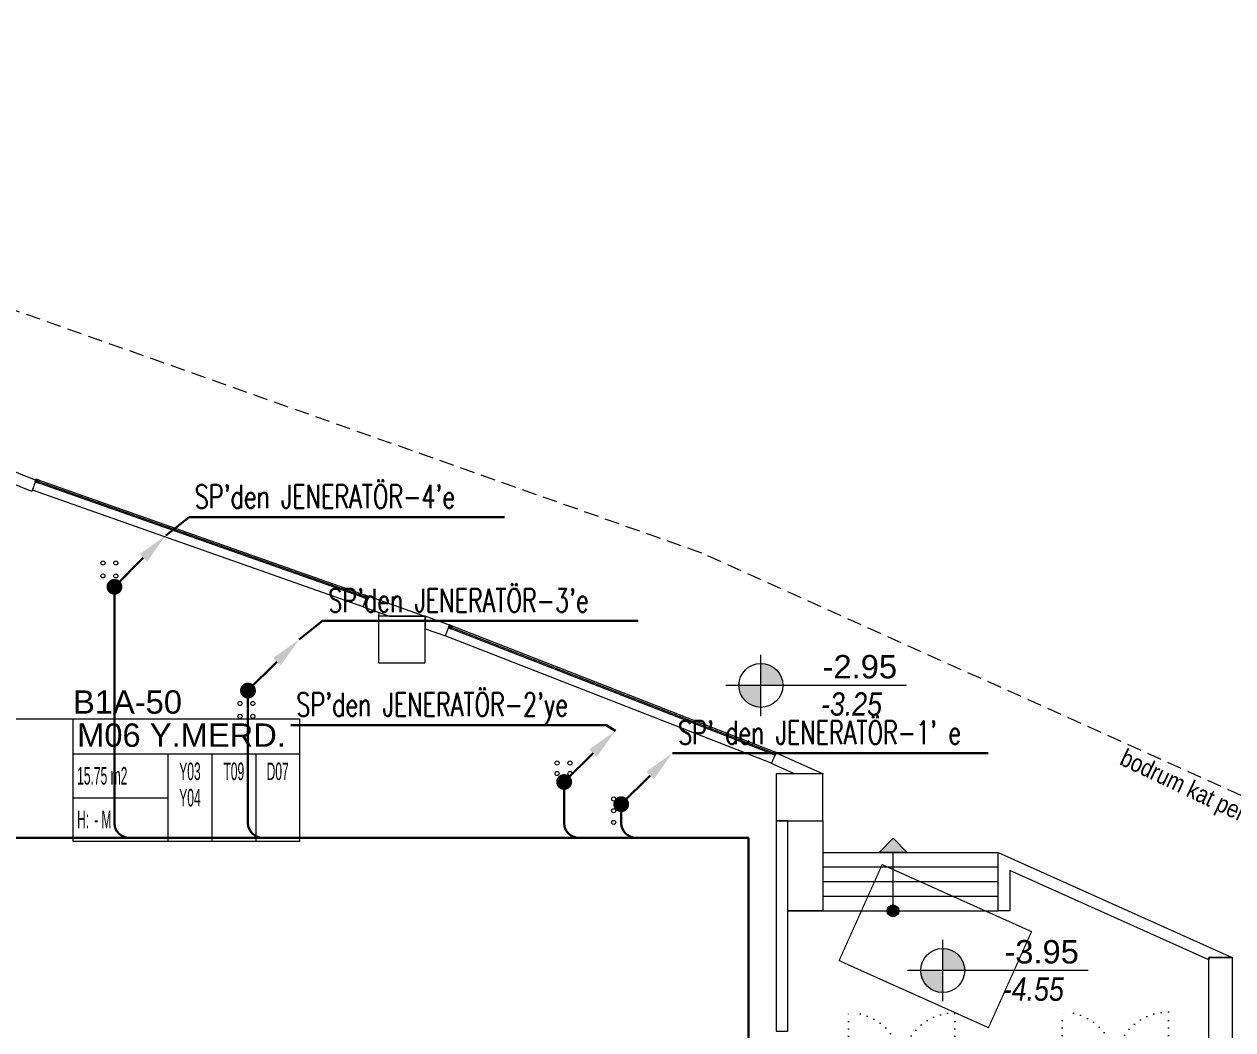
# Model space of a CAD drawing. Header units: metres. Extents: x -17822 to 152406, y -4219 to 19791.
# Drawn here: x 89454 to 91521, y 5682 to 7402 of the extents above; entities that cross this region are included whole.
import ezdxf
from ezdxf.enums import TextEntityAlignment as Align

# ---------------------------------------------------------------- set-up
doc = ezdxf.new("R2010")
doc.units = ezdxf.units.M
doc.header["$LTSCALE"] = 100
doc.header["$MEASUREMENT"] = 0
doc.linetypes.add('DOT2', pattern=[0.125, 0, -0.125])
doc.linetypes.add('HIDDEN', pattern=[0.375, 0.25, -0.125])
doc.layers.get('0').update_dxf_attribs({"color": 9, "lineweight": 9})
for name, color, linetype, lineweight in [('00', 9, 'Continuous', 9), ('01', 9, 'Continuous', 9), ('05S', 9, 'Continuous', 9), ('06B', 9, 'Continuous', 9), ('06C', 9, 'Continuous', 9), ('06D', 9, 'Continuous', 9), ('10', 9, 'Continuous', 9), ('11', 9, 'Continuous', 9), ('15', 9, 'Continuous', 9), ('19', 9, 'Continuous', 9), ('20', 9, 'DOT2', 9), ('21', 9, 'Continuous', 9), ('21_mahal200', 9, 'Continuous', 9), ('E-AŞAĞI İNEN HAT', 7, 'Continuous', 30), ('E-KABLO', 7, 'Continuous', 30), ('E-YAZI', 7, 'Continuous', 30), ('TEKSAN', 7, 'Continuous', 9)]:
    doc.layers.add(name, color=color, linetype=linetype, lineweight=lineweight)
doc.styles.add('Arial', font='arial.ttf', dxfattribs={"height": 2.5})
doc.styles.add('E-YAZI', font='txttw.shx')
doc.styles.add('MuuM_TEXT-ITALIC', font='ARIALNI.TTF')
doc.styles.add('MuuM_TEXT-STANDART', font='ARIALN.TTF')
doc.dimstyles.new('MuuM_DIM200', dxfattribs={"dimscale": 20, "dimtxt": 2, "dimasz": 1, "dimexe": 1, "dimexo": 1, "dimgap": 1, "dimtad": 1, "dimdec": 1, "dimrnd": 0.5, "dimdsep": 46, "dimtxsty": 'MuuM_TEXT-STANDART', "dimblk": 'ARCHTICK', "dimcen": 0, "dimdle": 0.15, "dimclrd": 256, "dimclre": 256, "dimclrt": 256, "dimadec": 0, "dimazin": 0, "dimtfac": 5, "dimtdec": 1, "dimtix": 1, "dimtmove": 2, "dimatfit": 3, "dimldrblk": 'DOT', "dimfxl": 3, "dimfxlon": 1, "dimtolj": 1, "dimlwd": -1, "dimlwe": -1, "dimarcsym": 0})

# ---------------------------------------------------------------- blocks, each defined once
blk = doc.blocks.new('p-kolon_80x80')
blk.add_lwpolyline([(-40, -40), (40, -40), (40, 40), (-40, 40)], close=True)
blk = doc.blocks.new('1.Bod.Ara.Sitatik Elk')
at = {"layer": '01'}
blk.add_lwpolyline([(7520, -3030), (7480, -3030), (7480, -2824), (7520, -2824)], close=True, dxfattribs=at)
for p in [(6100, -2280), (6780, -2550)]:
    blk.add_blockref('p-kolon_80x80', p, dxfattribs=at)
blk = doc.blocks.new('_ArchTick')
at = {"color": 0, "linetype": 'ByBlock', "const_width": 0.15}
blk.add_lwpolyline([(-0.5, -0.5), (0.5, 0.5)], dxfattribs=at)
blk = doc.blocks.new('_Dot')
at = {"color": 0, "linetype": 'ByBlock', "lineweight": -2}
blk.add_line((-0.5, 0), (-1, 0), dxfattribs=at)
at = {"color": 0, "linetype": 'ByBlock', "const_width": 0.5}
blk.add_lwpolyline([(-0.25, 0, 1), (0.25, 0, 1)], format="xyb", close=True, dxfattribs=at)
blk = doc.blocks.new('0_roomno2')
blk.add_lwpolyline([(19.38, -10.5), (0, -10.5), (0, 0), (19.38, 0)], close=True)
for points in [[(0, -3), (19.38, -3)], [(8.12, -3), (8.12, -10.5)], [(11.88, -3), (11.88, -10.5)], [(15.62, -3), (15.62, -10.5)], [(0, -6.75), (8.12, -6.75)]]:
    blk.add_lwpolyline(points)
at = {"style": 'MuuM_TEXT-STANDART', "width": 0.6}
blk.add_text('H:', height=1.5, dxfattribs=at).set_placement((0.35, -8.61), align=Align.MIDDLE_LEFT)
at = {"style": 'Arial'}
blk.add_attdef('ODANO', (0, 1.17), '', height=2, dxfattribs=at)
blk.add_attdef('MEKANADI', text='', height=2, dxfattribs=at).set_placement((0.35, -3), align=Align.BOTTOM_LEFT)
at = {"style": 'MuuM_TEXT-STANDART', "width": 0.6}
for tag, p in [('M2', (0.35, -4.88)), ('TEMIZTAVANYUKSEKLIGI', (1.8, -8.61))]:
    blk.add_attdef(tag, text='', height=1.5, dxfattribs=at).set_placement(p, align=Align.MIDDLE_LEFT)
for tag, p in [('YER01', (10, -4.5)), ('TAVAN01', (13.75, -4.5)), ('DUVAR01', (17.5, -4.5)), ('YER02', (10, -6.75)), ('TAVAN02', (13.75, -6.75)), ('DUVAR02', (17.5, -6.75)), ('YER03', (10, -9)), ('TAVAN03', (13.75, -9)), ('DUVAR03', (17.5, -9))]:
    blk.add_attdef(tag, text='', height=1.5, dxfattribs=at).set_placement(p, align=Align.MIDDLE_CENTER)
blk = doc.blocks.new('prf-scr2')
at = {"linetype": 'DOT2', "ltscale": 10}
blk.add_line((0, 0.2), (0, -1.1), dxfattribs=at)
for p, q in [((-0.1, -0.2), (0.1, -0.3)), ((0.1, -0.2), (-0.1, -0.2)), ((0.1, -0.3), (-0.1, -0.3)), ((-0.1, -0.3), (0.1, -0.4)), ((0.1, -0.4), (-0.1, -0.4)), ((0.1, -0.5), (-0.1, -0.4)), ((-0.1, -0.4), (0.1, -0.4)), ((0.1, -0.6), (-0.1, -0.5)), ((-0.1, -0.5), (0.1, -0.5)), ((-0.1, -0.6), (0.1, -0.7)), ((0.1, -0.6), (-0.1, -0.6)), ((-0.1, -0.6), (0.1, -0.6)), ((-0.1, -0.7), (0.1, -0.8)), ((0.1, -0.7), (-0.1, -0.7)), ((-0.1, -0.8), (0.1, -0.8)), ((0.1, -0.8), (-0.1, -0.8)), ((0.1, -0.2), (0, -0.1)), ((0, -0.2), (0.1, -0.2))]:
    blk.add_line(p, q)
blk.add_lwpolyline([(0.2, 0), (-0.2, 0), (-0.2, 0), (-0.1, -0.1), (0.1, -0.1), (0.2, 0), (0.2, 0)], close=True)
for points in [[(0.2, 0), (-0.2, 0)], [(-0.1, -0.1), (-0.1, -0.2), (-0.1, -0.2), (-0.1, -0.2), (-0.1, -0.2), (-0.1, -0.3), (-0.1, -0.3), (-0.1, -0.3), (-0.1, -0.3), (-0.1, -0.4), (-0.1, -0.4), (-0.1, -0.4), (-0.1, -0.4), (-0.1, -0.4), (-0.1, -0.5), (-0.1, -0.5), (-0.1, -0.5), (-0.1, -0.5), (-0.1, -0.5), (-0.1, -0.5), (-0.1, -0.6), (-0.1, -0.6), (-0.1, -0.6), (-0.1, -0.6), (-0.1, -0.6), (-0.1, -0.7), (-0.1, -0.7), (-0.1, -0.7), (-0.1, -0.7), (-0.1, -0.7), (-0.1, -0.8), (-0.1, -0.8), (-0.1, -0.8), (-0.1, -0.8), (0, -0.9), (0, -0.9), (0, -0.9), (0.1, -0.8), (0.1, -0.8), (0.1, -0.7), (0.1, -0.7), (0.1, -0.7), (0.1, -0.7), (0.1, -0.7), (0.1, -0.7), (0.1, -0.6), (0.1, -0.6), (0.1, -0.6), (0.1, -0.6), (0.1, -0.6), (0.1, -0.5), (0.1, -0.5), (0.1, -0.5), (0.1, -0.5), (0.1, -0.4), (0.1, -0.4), (0.1, -0.4), (0.1, -0.4), (0.1, -0.4), (0.1, -0.3), (0.1, -0.3), (0.1, -0.3), (0.1, -0.3), (0.1, -0.3), (0.1, -0.3), (0.1, -0.2), (0.1, -0.2), (0.1, -0.2), (0.1, -0.2), (0.1, -0.2), (0.1, -0.1)]]:
    blk.add_lwpolyline(points)
blk = doc.blocks.new('gr-p-barel kilitli kapı kolu')
at = {"layer": '05S'}
h = blk.add_hatch(color=256, dxfattribs=at)
h.paths.add_polyline_path([(1.3, 0.8), (-1.3, 0.8), (-1.3, 0.7), (1.3, 0.7)])
h.paths.add_polyline_path([(2.75, 0.7), (-2.75, 0.7), (-2.75, 0), (2.75, 0)])
h.paths.add_polyline_path([(-11.7, 4.9), (-11.7, 6.7), (0.9, 6.7), (0.9, 0.8), (-0.9, 0.8), (-0.9, 4.9)])
at = {"flags": 128}
for points in [[(-0.9, 0.8), (-0.9, 4.9), (-11.7, 4.9), (-11.7, 6.7), (0.9, 6.7), (0.9, 0.8)], [(-0.8, 5), (0.8, 6.6)]]:
    blk.add_lwpolyline(points, dxfattribs=at)
blk.add_lwpolyline([(-2.75, 0), (-2.75, 0.7), (2.75, 0.7), (2.75, 0)])
blk.add_lwpolyline([(-1.3, 0.7), (1.3, 0.7), (1.3, 0.8), (-1.3, 0.8)], close=True)
blk = doc.blocks.new('K2_SAC')
at = {"layer": '06C'}
blk.add_lwpolyline([(-71.5, 60.3, 1), (-71.8, 59.6), (-69.9, 58.9), (-69.6, 59.7), (-71.6, 60.4)], format="xyb", dxfattribs=at)
blk.add_arc((-71.6, 60), 0.5, 34.0049, 287.7447, dxfattribs=at)
at = {"layer": '10'}
for points in [[(-174.4, 60.3, 0.414214), (-174.4, 60.2), (-170.2, 58.7, 0.414214), (-170.1, 58.8), (-159.7, 88.3), (-159.5, 88.2), (-169.9, 58.7, -0.414214), (-170.3, 58.6), (-174.4, 60, -0.414214), (-174.6, 60.4), (-174.3, 61.2, -0.414214), (-173.9, 61.4), (-172.9, 61.1), (-173, 60.9), (-174, 61.2, 0.414214), (-174.1, 61.2)], [(-161, 84.1, 0.414214), (-160.8, 83.7), (-159.8, 83.3, 0.414214), (-159.5, 83.5), (-157.4, 89.6, 0.414214), (-157.5, 90, 0.414214), (-157.9, 89.8), (-158.2, 88.9), (-159.2, 89.3), (-156.2, 97.8, 0.414214), (-156.4, 98.1), (-160.6, 99.6, 0.414214), (-160.9, 99.4), (-161.2, 98.5, 0.414214), (-161, 98.2), (-160, 97.8), (-159.9, 98), (-161, 98.4, -0.414214), (-161, 98.5), (-160.7, 99.3, -0.414214), (-160.6, 99.4), (-156.5, 97.9, -0.414214), (-156.4, 97.8), (-159.4, 89.1), (-158.1, 88.7), (-157.7, 89.7, -0.414214), (-157.6, 89.8, -0.414214), (-157.5, 89.6), (-159.6, 83.6, -0.414214), (-159.8, 83.5), (-160.7, 83.9, -0.414214), (-160.8, 84), (-160.5, 84.8), (-160.7, 84.9)], [(-156.5, 98.7), (-155.4, 97.7), (-156.3, 94.9), (-156.2, 94.9), (-155.2, 97.7), (-156.3, 98.8, 14.796002)], [(4, -2.7, -0.414214), (3.9, -2.7), (-0.3, -1.3, -0.414214), (-0.4, -1.2), (10.4, 29.3), (10.2, 29.4), (-0.6, -1.1, 0.414214), (-0.4, -1.5), (3.8, -2.9, 0.414214), (4.2, -2.7), (4.5, -1.9, 0.414214), (4.3, -1.5), (3.2, -1.1), (3.2, -1.3), (4.2, -1.7, -0.414214), (4.3, -1.8)], [(8.7, 25.2, -0.414214), (8.3, 25), (7.4, 25.4, -0.414214), (7.2, 25.7), (9.3, 31.8, -0.414214), (9.7, 32, -0.414214), (9.9, 31.6), (9.6, 30.7), (10.5, 30.4), (13.5, 38.9, -0.414214), (13.9, 39.1), (18, 37.7, -0.414214), (18.2, 37.3), (17.9, 36.4, -0.414214), (17.5, 36.2), (16.5, 36.6), (16.5, 36.8), (17.6, 36.4, 0.414214), (17.7, 36.5), (18, 37.3, 0.414214), (17.9, 37.5), (13.8, 38.9, 0.414214), (13.7, 38.8), (10.6, 30.2), (9.3, 30.6), (9.7, 31.7, 0.414214), (9.6, 31.8, 0.414214), (9.5, 31.7), (7.4, 25.7, 0.414214), (7.5, 25.5), (8.4, 25.2, 0.414214), (8.5, 25.3), (8.8, 26.1), (9, 26.1)], [(14.3, 39.5), (12.8, 39.3), (11.8, 36.6), (11.6, 36.7), (12.6, 39.5), (14.2, 39.7, -14.796002)]]:
    blk.add_lwpolyline(points, format="xyb", close=True, dxfattribs=at)
for points in [[(-73.8, 64.8), (-74.4, 62.9), (-74.1, 62.8), (-74.5, 61.8), (-157.3, 90.5), (-157, 91.5), (-156.7, 91.4), (-156.1, 93.3), (-156.3, 93.4), (-156.9, 91.8), (-157.2, 91.9), (-157.7, 90.3), (-74.3, 61.4), (-73.8, 63), (-74, 63.1), (-73.5, 64.7)], [(-74.4, 62.9), (-73.8, 64.8), (-73.2, 64.6), (-72.7, 66.1), (-156.1, 95.1), (-156.6, 93.5), (-156.1, 93.3), (-156.7, 91.4), (-156.4, 91.3), (-155.7, 93.5), (-156.2, 93.7), (-155.9, 94.7), (-73, 66), (-73.4, 65), (-74, 65.2), (-74.7, 63), (-74.4, 62.9)], [(-72.2, 64.2), (-72.8, 62.3), (-73.1, 62.4), (-73.4, 61.4), (9.9, 32.5), (10.2, 33.5), (9.9, 33.6), (10.6, 35.5), (10.9, 35.4), (10.3, 33.8), (10.6, 33.7), (10.1, 32.2), (-73.8, 61.3), (-73.3, 62.8), (-73, 62.7), (-72.4, 64.3)], [(-72.8, 62.3), (-72.2, 64.2), (-72.7, 64.4), (-72.2, 66), (11.7, 36.9), (11.2, 35.3), (10.6, 35.5), (9.9, 33.6), (9.7, 33.7), (10.4, 35.9), (11, 35.7), (11.3, 36.7), (-72, 65.6), (-72.3, 64.6), (-71.8, 64.4), (-72.5, 62.2), (-72.8, 62.3)]]:
    blk.add_lwpolyline(points, dxfattribs=at)
for points in [[(-156.7, 90.5), (-152.9, 89.2), (-151.6, 93), (-155.4, 94.3)], [(-156.3, 90.7), (-153.1, 89.6), (-152, 92.8), (-155.2, 93.9)], [(-75, 62.2), (-80.7, 64.1), (-79.3, 67.9), (-73.7, 66)], [(-75.2, 62.6), (-80.3, 64.3), (-79.2, 67.5), (-74.1, 65.8)], [(-71.3, 66.4), (-73.1, 67), (-73.3, 66.5), (-71.5, 65.9), (-70.9, 65.7), (-70.7, 66.2)], [(-72.8, 61.4), (-67.1, 59.5), (-65.8, 63.2), (-71.5, 65.2)], [(-72.4, 61.6), (-67.3, 59.8), (-66.2, 63.1), (-71.3, 64.8)], [(-75.2, 61), (-73.4, 60.4), (-73.2, 60.9), (-75.6, 61.7), (-75.6, 61.7), (-75.7, 61.2)], [(9.4, 32.9), (3.7, 34.9), (5, 38.7), (10.7, 36.7)], [(9.2, 33.3), (4.1, 35.1), (5.2, 38.3), (10.3, 36.5)]]:
    blk.add_lwpolyline(points, close=True, dxfattribs=at)
for centre in [(-156.9, 99.4), (15, 39.8)]:
    blk.add_circle(centre, 0.55, dxfattribs=at)
at = {"layer": '20'}
for p, q in [((-156.9, 99.4), (-127.2, 184.9)), ((15, 39.8), (44.6, 125.3))]:
    blk.add_line(p, q, dxfattribs=at)
at = {"layer": '20', "linetype": 'HIDDEN'}
for points in [[(-156.6, 98), (-157, 96.8), (-158.4, 97.2), (-158, 98.5)], [(-156.5, 98.7), (-157.1, 97), (-158.1, 97.4), (-157.6, 99.1)], [(13.9, 38.9), (13.5, 37.6), (14.9, 37.2), (15.3, 38.4)], [(14.3, 39.5), (13.7, 37.8), (14.8, 37.4), (15.3, 39.1)]]:
    blk.add_lwpolyline(points, dxfattribs=at)
at = {"layer": '20'}
for centre, start, end in [((-156.9, 99.4), 338.4691, 70.8748), ((15, 39.8), 70.8748, 163.2805)]:
    blk.add_arc(centre, 90.5, start, end, dxfattribs=at)
at = {"layer": '06B', "xscale": -1, "rotation": 160.8747897857572}
blk.add_blockref('gr-p-barel kilitli kapı kolu', (-81.9, 64), dxfattribs=at)
at = {"layer": '06B', "rotation": 340.8747897857572}
blk.add_blockref('gr-p-barel kilitli kapı kolu', (-80.2, 68.8), dxfattribs=at)
at = {"layer": '10', "rotation": 70.87478978575723}
for p in [(-156.6, 92.6), (-72.7, 63.5)]:
    blk.add_blockref('prf-scr2', p, dxfattribs=at)
at = {"layer": '10', "xscale": -1, "rotation": 250.8747897857573}
for p in [(-73.8, 63.9), (10.6, 34.6)]:
    blk.add_blockref('prf-scr2', p, dxfattribs=at)
blk = doc.blocks.new('0_elevationtarget-p-bk')
h = blk.add_hatch(color=250)
h.paths.add_polyline_path([(1.88, 0, 0.414214), (0, 1.88), (0, 0)])
h.paths.add_polyline_path([(0, 0), (-1.88, 0, 0.414214), (0, -1.88)])
blk.add_line((0, -2.62), (0, 2.62))
blk.add_lwpolyline([(12.45, 0), (-3, 0)])
blk.add_circle((0, 0), 1.88)
at = {"style": 'Arial'}
blk.add_attdef('BITMISKOT', text='', height=2, dxfattribs=at).set_placement((4.5, 0), align=Align.BOTTOM_LEFT)
at = {"style": 'MuuM_TEXT-ITALIC'}
blk.add_attdef('FINISHINGFLOORLEVEL', text='', height=2, dxfattribs=at).set_placement((4.5, -0.59), align=Align.TOP_LEFT)
blk = doc.blocks.new('prf-10x10')
blk.add_lwpolyline([(-5, -5), (5, -5), (5, 5), (-5, 5)], close=True)
at = {"color": 255}
blk.add_solid([(-5, -5), (5, -5), (-5, 5), (5, 5)], dxfattribs=at)
at = {"layer": '10'}
blk.add_point((0, 0), dxfattribs=at)
blk = doc.blocks.new('*U428')
at = {"layer": '06D'}
blk.add_lwpolyline([(-2.5, 600), (2.5, 600), (2.5, 0), (-2.5, 0)], close=True, dxfattribs=at)
at = {"layer": '15'}
blk.add_lwpolyline([(0, 595), (0, 5)], dxfattribs=at)
at = {"layer": '10', "xscale": 0.5, "yscale": 0.5, "rotation": 90}
for p in [(0, 597.5), (0, 2.5)]:
    blk.add_blockref('prf-10x10', p, dxfattribs=at)
blk = doc.blocks.new('100_AŞAĞI İNEN HAT')
at = {"layer": 'E-AŞAĞI İNEN HAT', "color": 3, "linetype": 'Continuous'}
blk.add_line((-2.47, -2.47), (0, 0), dxfattribs=at)
at = {"layer": 'E-AŞAĞI İNEN HAT', "color": 4, "linetype": 'Continuous', "const_width": 0.675}
blk.add_lwpolyline([(-0.34, 0, 1), (0.34, 0, 1)], format="xyb", close=True, dxfattribs=at)
at = {"layer": 'E-AŞAĞI İNEN HAT', "color": 3, "linetype": 'Continuous'}
blk.add_solid([(-2.15, -2.79), (-2.79, -2.15), (-4.38, -4.38)], dxfattribs=at)
blk = doc.blocks.new('1.Bod.Ara.Mimari Elk')
at = {"layer": '19'}
h = blk.add_hatch(color=256, dxfattribs=at)
h.dxf.hatch_style = 1
h.paths.add_polyline_path([(6964, -2644.13), (6916, -2644.13), (6940, -2620.09)])
h = blk.add_hatch(color=256, dxfattribs=at)
h.dxf.hatch_style = 1
edge = h.paths.add_edge_path()
edge.add_arc((6940, -2744.13), 10, 0, 360)
for points in [[(6033.88, -2224.37), (6040.54, -2205.51)], [(6060, -2240), (6062.01, -2234.31)]]:
    blk.add_lwpolyline(points)
at = {"layer": '00'}
for points in [[(5474.04, -2007.84), (5467.37, -2026.72), (5355, -1981.55), (5355, -1960)], [(6140, -2261.85), (6174.47, -2274.02), (6181.74, -2255.39), (6140, -2240)], [(6771.51, -2510), (6731.96, -2492.25), (6740.15, -2474.01), (6820.36, -2510)]]:
    blk.add_lwpolyline(points, close=True, dxfattribs=at)
for points in [[(6033.88, -2224.37), (6078.14, -2240), (6138.2, -2240), (6040.54, -2205.51), (6033.88, -2224.37)], [(6740, -2590), (6740, -2950), (6760, -2950), (6760, -2590), (6740, -2590)], [(7520, -2824), (7480, -2824), (7480, -2827.93), (7140, -2675.36), (7140, -2744.13), (7120, -2744.13), (7120, -2644.46), (7520, -2823.96)]]:
    blk.add_lwpolyline(points, dxfattribs=at)
at = {"layer": '06D'}
for points in [[(6033.88, -2224.37), (5468.13, -2024.57)], [(6733.16, -2491.92), (6174.17, -2273.9)], [(6760, -2715), (6760, -2590)]]:
    blk.add_lwpolyline(points, dxfattribs=at)
at = {"layer": '11'}
blk.add_lwpolyline([(6820, -2590), (6820, -2744.13), (6760, -2744.13)], dxfattribs=at)
at = {"layer": '19'}
blk.add_lwpolyline([(6964, -2644.13), (6916, -2644.13), (6940, -2620.09)], close=True, dxfattribs=at)
at = {"layer": '19', "linetype": 'Continuous'}
for points in [[(6820, -2644.13), (7120, -2644.13)], [(6940, -2744.13), (6940, -2644.13)], [(6820, -2669.13), (7120, -2669.13)], [(6820, -2694.13), (7120, -2694.13)], [(6820, -2719.13), (7120, -2719.13)], [(6760, -2744.13), (7120, -2744.13)]]:
    blk.add_lwpolyline(points, dxfattribs=at)
at = {"layer": '19'}
blk.add_circle((6940, -2744.13), 10, dxfattribs=at)
at = {"layer": '20', "linetype": 'HIDDEN'}
blk.add_lwpolyline([(11767.85, -4685.8), (11421.22, -4460.1), (10945.13, -4163.64), (9074.53, -3238.51), (6612.89, -2132.43), (4752.35, -1474.85), (3821.13, -1227.81)], dxfattribs=at)
at = {"layer": '20', "const_width": 2}
blk.add_lwpolyline([(6921.39, -2665.08), (6847.72, -2829.32), (7103.2, -2943.91), (7176.87, -2779.68)], close=True, dxfattribs=at)
for p, rotation in [((6039.71, -2207.87), 70.54925493358884), ((6739.52, -2475.62), 68.69308748352992)]:
    blk.add_blockref('*U428', p, dxfattribs=dict(rotation=rotation))
at = {"layer": '01'}
blk.add_blockref('p-kolon_80x80', (6780, -2550), dxfattribs=at)
at = {"layer": '10', "rotation": 19.12521021339945}
for p in [(7044.82, -3051.28), (7409.82, -3049.98)]:
    blk.add_blockref('K2_SAC', p, dxfattribs=at)
at = {"layer": '21', "xscale": 20, "yscale": 20, "zscale": 20}
for p, values in [((6714.01, -2358.59), {'BITMISKOT': ' -2.95', 'FINISHINGFLOORLEVEL': ' -3.25'}), ((7024.94, -2846.14), {'BITMISKOT': ' -3.95', 'FINISHINGFLOORLEVEL': ' -4.55'})]:
    blk.add_blockref('0_elevationtarget-p-bk', p, dxfattribs=at).add_auto_attribs(values)
at = {"layer": '21_mahal200'}
ref = blk.add_blockref('0_roomno2', (5537.6, -2415.63), dxfattribs=dict(at, xscale=20, yscale=20, zscale=20))
ref.add_attrib('ODANO', 'B1A-50', (5537.6, -2406.98), dxfattribs={"layer": '0', "height": 40, "style": 'Arial'})
ref.add_attrib('MEKANADI', 'M06 Y.MERD.', dxfattribs={"layer": '0', "height": 40, "style": 'Arial'}).set_placement((5544.6, -2475.63), align=Align.BOTTOM_LEFT)
ref.add_attrib('M2', '15.75 m2', dxfattribs={"layer": '0', "height": 30, "style": 'MuuM_TEXT-STANDART', "width": 0.6}).set_placement((5544.6, -2513.13), align=Align.MIDDLE_LEFT)
ref.add_attrib('TEMIZTAVANYUKSEKLIGI', '- M', dxfattribs={"layer": '0', "height": 30, "style": 'MuuM_TEXT-STANDART', "width": 0.6}).set_placement((5573.6, -2587.79), align=Align.MIDDLE_LEFT)
ref.add_attrib('YER01', 'Y03', dxfattribs={"layer": '0', "height": 30, "style": 'MuuM_TEXT-STANDART', "width": 0.6}).set_placement((5737.6, -2505.63), align=Align.MIDDLE_CENTER)
ref.add_attrib('TAVAN01', 'T09', dxfattribs={"layer": '0', "height": 30, "style": 'MuuM_TEXT-STANDART', "width": 0.6}).set_placement((5812.6, -2505.63), align=Align.MIDDLE_CENTER)
ref.add_attrib('DUVAR01', 'D07', dxfattribs={"layer": '0', "height": 30, "style": 'MuuM_TEXT-STANDART', "width": 0.6}).set_placement((5887.6, -2505.63), align=Align.MIDDLE_CENTER)
ref.add_attrib('YER02', 'Y04', dxfattribs={"layer": '0', "height": 30, "style": 'MuuM_TEXT-STANDART', "width": 0.6}).set_placement((5737.6, -2550.63), align=Align.MIDDLE_CENTER)
at = {"layer": '21', "style": 'MuuM_TEXT-STANDART'}
blk.add_text('bodrum kat perde izi', height=30, rotation=334.61633, dxfattribs=at).set_placement((7325.61, -2493.06))
at = {"layer": '21_mahal200'}
blk.add_leader([(5259.58, -2415.63), (5537.6, -2415.63)], dimstyle='MuuM_DIM200', override={"dimasz": 1, "dimfxl": 10}, dxfattribs=at)

msp = doc.modelspace()

# ---------------------------------------------------------------- linework, layer by layer
at = {"layer": 'E-KABLO'}
for p, q in [((89696.1, 6527.59), (89736.14, 6559.3)), ((89736.14, 6559.3), (90275.79, 6559.3)), ((89924.47, 6350.08), (89964.52, 6381.79)), ((89964.52, 6381.79), (90504.16, 6381.79)), ((89909.92, 6203.64), (90449.56, 6203.64)), ((90465.17, 6193.82), (90449.56, 6203.64)), ((90562.82, 6155.75), (91102.46, 6155.75))]:
    msp.add_line(p, q, dxfattribs=at)
at = {"layer": 'E-KABLO', "color": 6}
for p, q in [((89608.45, 6440), (89608.45, 6035.83)), ((89836.83, 6262.49), (89836.83, 6035.83)), ((90377.53, 6106.23), (90377.53, 6035.83)), ((90475.17, 6068.16), (90475.17, 6035.83)), ((88336.81, 6010.83), (90692.78, 6010.83)), ((90692.78, 6010.83), (90692.78, 4567.4))]:
    msp.add_line(p, q, dxfattribs=at)
for centre in [(89633.45, 6035.83), (89861.83, 6035.83), (90402.53, 6035.83), (90500.17, 6035.83)]:
    msp.add_arc(centre, 25, 180, 270, dxfattribs=at)
at = {"layer": 'TEKSAN', "color": 2}
for centre in [(89588.78, 6480.66), (89610.78, 6480.66), (89588.78, 6458.66), (89610.78, 6458.66), (89823.13, 6240.43), (89845.13, 6240.43), (89823.13, 6218.43), (89845.13, 6218.43), (90365.4, 6138.65), (90387.4, 6138.65), (90365.4, 6120.68), (90387.4, 6120.68), (90462.26, 6077.06), (90477.22, 6077), (90462.26, 6057.06), (90462.26, 6037.06)]:
    msp.add_circle(centre, 3.5, dxfattribs=at)

# ---------------------------------------------------------------- block references
for name in ['1.Bod.Ara.Mimari Elk', '1.Bod.Ara.Sitatik Elk']:
    msp.add_blockref(name, (84000, 8630))
at = {"layer": 'E-AŞAĞI İNEN HAT', "xscale": 20, "yscale": 20, "zscale": 20, "rotation": 180}
for p in [(89608.45, 6440), (89836.83, 6262.49), (90377.53, 6106.23), (90475.17, 6068.16)]:
    msp.add_blockref('100_AŞAĞI İNEN HAT', p, dxfattribs=at)

# ---------------------------------------------------------------- texts
at = {"layer": 'E-YAZI', "color": 3, "style": 'E-YAZI', "width": 0.7}
for s, p in [("SP'den JENERATÖR-4'e", (89745.82, 6574.3)), ("SP'den JENERATÖR-3'e", (89974.19, 6396.79)), ("SP'den JENERATÖR-2'ye", (89919.59, 6218.64)), ("SP' den JENERATÖR-1' e", (90572.49, 6170.75))]:
    msp.add_text(s, height=40, rotation=360, dxfattribs=at).set_placement(p)

doc.saveas('drawing.dxf')
